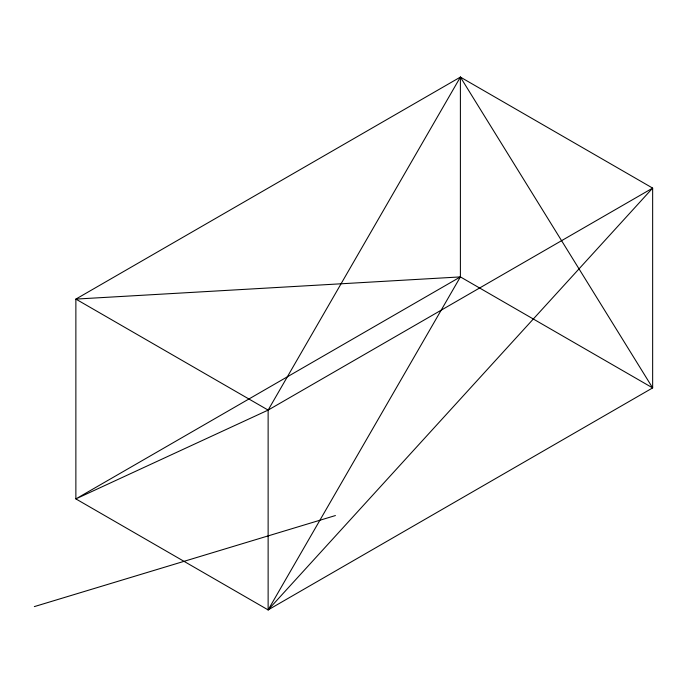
<?xml version="1.0" encoding="UTF-8"?>
<svg xmlns="http://www.w3.org/2000/svg" width="687" height="687" viewBox="0 0 687 687"><rect width="100%" height="100%" fill="white"/><g stroke="black" fill="none" stroke-linecap="round" stroke-linejoin="round"><path stroke-width="1.03" d="M268.128 410.096L460.393 77.099L652.65 188.101L652.65 387.906L268.128 609.901L75.871 498.899L75.871 299.094L460.393 77.099L652.65 387.906L460.393 276.904L75.871 299.094L268.128 410.096L652.65 188.101L268.128 609.901L268.128 410.096L75.871 498.899L460.393 276.904L460.393 77.099M268.128 609.901L460.393 276.904M34.35 606.604L335.419 515.551"/></g></svg>
